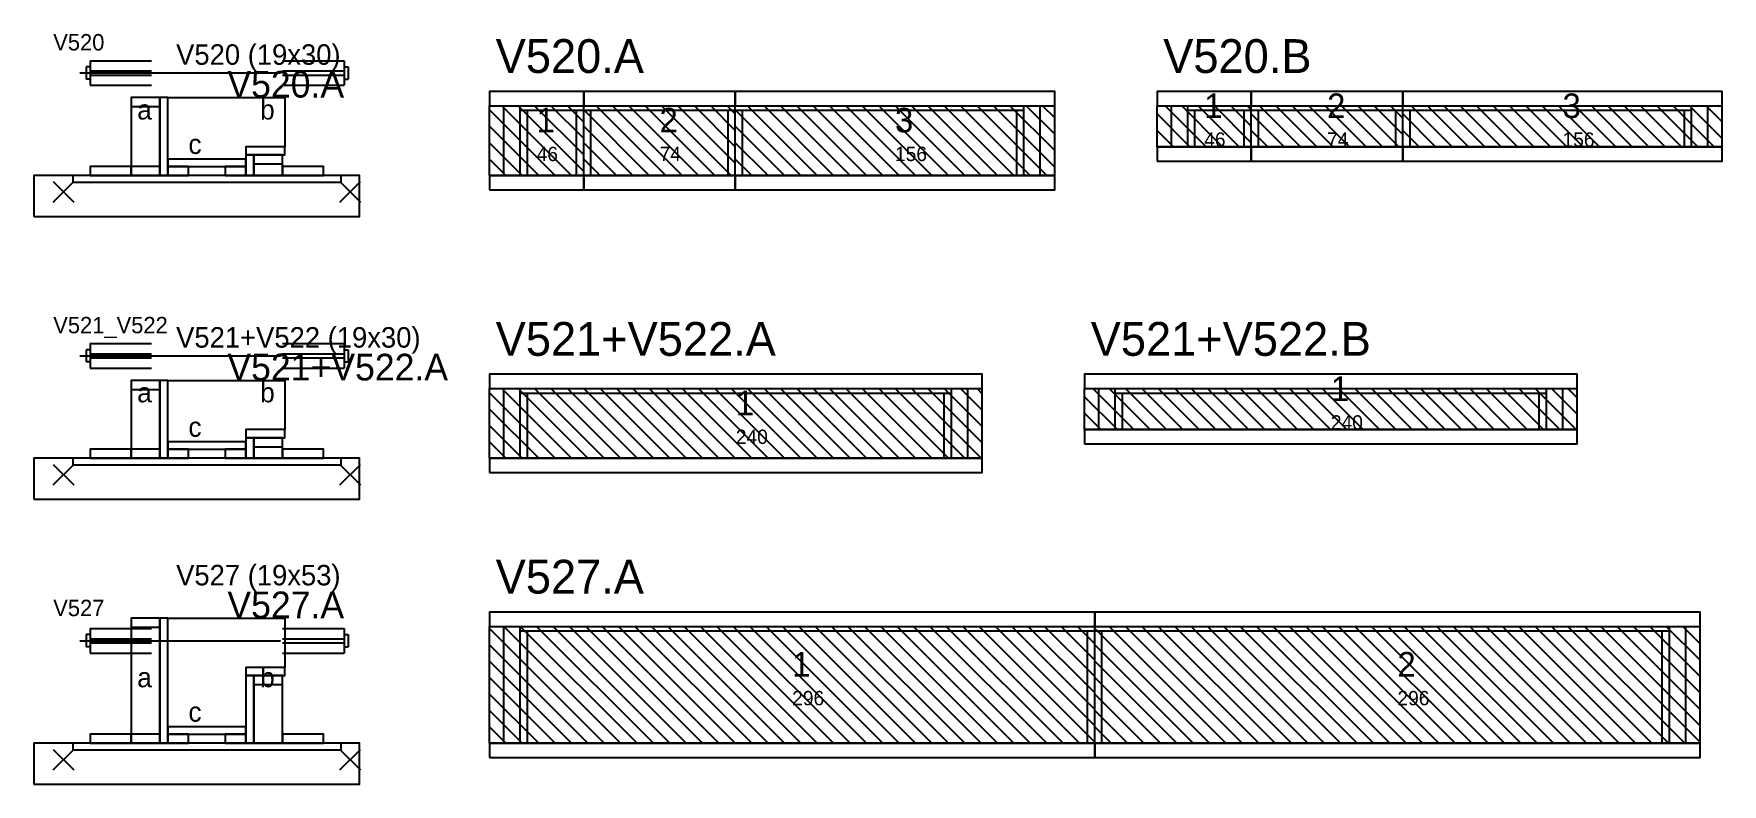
# Model space of a CAD drawing. Header units: metres. Extents: x -10 to 74425, y -2037 to 26.
# Drawn here: x 2002 to 2826, y -905 to -539 of the extents above; entities that cross this region are included whole.
import ezdxf

# ---------------------------------------------------------------- set-up
doc = ezdxf.new("R2010")
doc.units = ezdxf.units.M
doc.layers.add('LABELS', color=3, linetype='Continuous')
doc.layers.add('VIGAS', color=7, linetype='Continuous')

msp = doc.modelspace()

# ---------------------------------------------------------------- linework, layer by layer
at = {"layer": 'VIGAS'}
for p, q in [((2029.6, -552), (2059.6, -552)), ((2029.6, -552), (2029.6, -564)), ((2123.6, -552), (2153.6, -552)), ((2153.6, -552), (2153.6, -564)), ((2024.6, -558), (2122.6, -558)), ((2027.6, -555), (2027.6, -561)), ((2029.6, -555), (2027.6, -555)), ((2029.6, -557), (2059.6, -557)), ((2029.6, -559), (2059.6, -559)), ((2123.6, -557), (2153.6, -557)), ((2123.6, -559), (2153.6, -559)), ((2153.6, -555), (2155.6, -555)), ((2155.6, -555), (2155.6, -561)), ((2029.6, -561), (2027.6, -561)), ((2029.6, -564), (2059.6, -564)), ((2123.6, -564), (2153.6, -564)), ((2153.6, -561), (2155.6, -561)), ((2224.6, -574), (2270.6, -574)), ((2224.6, -608), (2224.6, -574)), ((2256.6, -608), (2224.6, -576)), ((2264.6, -608), (2230.6, -574)), ((2231.6, -608), (2231.6, -574)), ((2270.6, -606), (2238.6, -574)), ((2239.6, -608), (2239.6, -574)), ((2239.6, -576.2), (2270.6, -576.2)), ((2243.1, -608), (2243.1, -576.2)), ((2270.6, -598), (2246.6, -574)), ((2270.6, -590), (2254.6, -574)), ((2270.6, -582), (2262.6, -574)), ((2267.1, -608), (2267.1, -576.2)), ((2270.6, -608), (2270.6, -574)), ((2270.6, -608), (2270.6, -574)), ((2270.6, -574), (2344.6, -574)), ((2270.6, -608), (2270.6, -574)), ((2270.6, -608), (2270.6, -574)), ((2270.6, -608), (2270.6, -574)), ((2270.6, -574), (2270.6, -574)), ((2302.6, -608), (2270.6, -576)), ((2270.6, -576.2), (2344.6, -576.2)), ((2274.1, -608), (2274.1, -576.2)), ((2310.6, -608), (2276.6, -574)), ((2318.6, -608), (2284.6, -574)), ((2326.6, -608), (2292.6, -574)), ((2334.6, -608), (2300.6, -574)), ((2342.6, -608), (2308.6, -574)), ((2344.6, -602), (2316.6, -574)), ((2344.6, -594), (2324.6, -574)), ((2344.6, -586), (2332.6, -574)), ((2344.6, -578), (2340.6, -574)), ((2341.1, -608), (2341.1, -576.2)), ((2344.6, -608), (2344.6, -574)), ((2344.6, -608), (2344.6, -574)), ((2344.6, -574), (2500.5, -574)), ((2344.6, -608), (2344.6, -574)), ((2344.6, -608), (2344.6, -574)), ((2344.6, -608), (2344.6, -574)), ((2376.6, -608), (2344.6, -576)), ((2344.6, -576.2), (2485.5, -576.2)), ((2348.1, -608), (2348.1, -576.2)), ((2384.6, -608), (2350.6, -574)), ((2392.6, -608), (2358.6, -574)), ((2400.6, -608), (2366.6, -574)), ((2408.6, -608), (2374.6, -574)), ((2416.6, -608), (2382.6, -574)), ((2424.6, -608), (2390.6, -574)), ((2432.6, -608), (2398.6, -574)), ((2440.6, -608), (2406.6, -574)), ((2448.6, -608), (2414.6, -574)), ((2456.6, -608), (2422.6, -574)), ((2464.6, -608), (2430.6, -574)), ((2472.6, -608), (2438.6, -574)), ((2480.6, -608), (2446.6, -574)), ((2488.6, -608), (2454.6, -574)), ((2496.6, -608), (2462.6, -574)), ((2500.5, -603.9), (2470.6, -574)), ((2500.5, -595.9), (2478.6, -574)), ((2482, -608), (2482, -576.2)), ((2485.5, -608), (2485.5, -574)), ((2500.5, -587.9), (2486.6, -574)), ((2493.5, -608), (2493.5, -574)), ((2500.5, -579.9), (2494.6, -574)), ((2500.5, -608), (2500.5, -574)), ((2550.5, -574), (2596.5, -574)), ((2550.5, -594), (2550.5, -574)), ((2574.5, -594), (2554.5, -574)), ((2557.5, -594), (2557.5, -574)), ((2582.5, -594), (2562.5, -574)), ((2565.5, -594), (2565.5, -574)), ((2565.5, -576.2), (2596.5, -576.2)), ((2569, -594), (2569, -576.2)), ((2590.5, -594), (2570.5, -574)), ((2596.5, -592), (2578.5, -574)), ((2596.5, -584), (2586.5, -574)), ((2593, -594), (2593, -576.2)), ((2596.5, -576), (2594.5, -574)), ((2596.5, -594), (2596.5, -574)), ((2596.5, -594), (2596.5, -574)), ((2596.5, -574), (2670.5, -574)), ((2596.5, -594), (2596.5, -574)), ((2596.5, -594), (2596.5, -574)), ((2596.5, -594), (2596.5, -574)), ((2596.5, -576.2), (2670.5, -576.2)), ((2600, -594), (2600, -576.2)), ((2620.5, -594), (2600.5, -574)), ((2628.5, -594), (2608.5, -574)), ((2636.5, -594), (2616.5, -574)), ((2644.5, -594), (2624.5, -574)), ((2652.5, -594), (2632.5, -574)), ((2660.5, -594), (2640.5, -574)), ((2668.5, -594), (2648.5, -574)), ((2670.5, -588), (2656.5, -574)), ((2670.5, -580), (2664.5, -574)), ((2667, -594), (2667, -576.2)), ((2670.5, -594), (2670.5, -574)), ((2670.5, -594), (2670.5, -574)), ((2670.5, -574), (2826.4, -574)), ((2670.5, -594), (2670.5, -574)), ((2670.5, -594), (2670.5, -574)), ((2670.5, -594), (2670.5, -574)), ((2670.5, -576.2), (2811.4, -576.2)), ((2674, -594), (2674, -576.2)), ((2694.5, -594), (2674.5, -574)), ((2702.5, -594), (2682.5, -574)), ((2710.5, -594), (2690.5, -574)), ((2718.5, -594), (2698.5, -574)), ((2726.5, -594), (2706.5, -574)), ((2734.5, -594), (2714.5, -574)), ((2742.5, -594), (2722.5, -574)), ((2750.5, -594), (2730.5, -574)), ((2758.5, -594), (2738.5, -574)), ((2766.5, -594), (2746.5, -574)), ((2774.5, -594), (2754.5, -574)), ((2782.5, -594), (2762.5, -574)), ((2790.5, -594), (2770.5, -574)), ((2798.5, -594), (2778.5, -574)), ((2806.5, -594), (2786.5, -574)), ((2814.5, -594), (2794.5, -574)), ((2822.5, -594), (2802.5, -574)), ((2807.9, -594), (2807.9, -576.2)), ((2826.4, -589.9), (2810.5, -574)), ((2811.4, -594), (2811.4, -574)), ((2826.4, -581.9), (2818.5, -574)), ((2819.4, -594), (2819.4, -574)), ((2826.4, -594), (2826.4, -574)), ((2248.6, -608), (2224.6, -584)), ((2294.6, -608), (2270.6, -584)), ((2368.6, -608), (2344.6, -584)), ((2566.5, -594), (2550.5, -578)), ((2612.5, -594), (2596.5, -578)), ((2686.5, -594), (2670.5, -578)), ((2240.6, -608), (2224.6, -592)), ((2286.6, -608), (2270.6, -592)), ((2360.6, -608), (2344.6, -592)), ((2558.5, -594), (2550.5, -586)), ((2604.5, -594), (2596.5, -586)), ((2678.5, -594), (2670.5, -586)), ((2232.6, -608), (2224.6, -600)), ((2278.6, -608), (2270.6, -600)), ((2352.6, -608), (2344.6, -600)), ((2550.5, -594), (2596.5, -594)), ((2550.5, -594), (2550.5, -594)), ((2565.5, -594), (2569, -594)), ((2593, -594), (2596.5, -594)), ((2596.5, -594), (2670.5, -594)), ((2596.5, -594), (2600, -594)), ((2596.5, -594), (2596.5, -594)), ((2667, -594), (2670.5, -594)), ((2670.5, -594), (2826.4, -594)), ((2670.5, -594), (2674, -594)), ((2670.5, -594), (2670.5, -594)), ((2807.9, -594), (2811.4, -594)), ((2224.6, -608), (2270.6, -608)), ((2224.6, -608), (2224.6, -608)), ((2239.6, -608), (2243.1, -608)), ((2267.1, -608), (2270.6, -608)), ((2270.6, -608), (2344.6, -608)), ((2270.6, -608), (2274.1, -608)), ((2270.6, -608), (2270.6, -608)), ((2341.1, -608), (2344.6, -608)), ((2344.6, -608), (2500.5, -608)), ((2344.6, -608), (2348.1, -608)), ((2344.6, -608), (2344.6, -608)), ((2482, -608), (2485.5, -608)), ((2011.6, -621), (2021.6, -611)), ((2011.6, -611), (2021.6, -621)), ((2151.6, -621), (2161.6, -611)), ((2151.6, -611), (2161.6, -621)), ((2029.6, -690), (2059.6, -690)), ((2029.6, -690), (2029.6, -702)), ((2123.6, -690), (2153.6, -690)), ((2153.6, -690), (2153.6, -702)), ((2024.6, -696), (2122.6, -696)), ((2027.6, -693), (2027.6, -699)), ((2029.6, -693), (2027.6, -693)), ((2029.6, -699), (2027.6, -699)), ((2029.6, -695), (2059.6, -695)), ((2029.6, -697), (2059.6, -697)), ((2123.6, -695), (2153.6, -695)), ((2123.6, -697), (2153.6, -697)), ((2153.6, -693), (2155.6, -693)), ((2153.6, -699), (2155.6, -699)), ((2155.6, -693), (2155.6, -699)), ((2029.6, -702), (2059.6, -702)), ((2123.6, -702), (2153.6, -702)), ((2224.6, -712), (2465.1, -712)), ((2224.6, -746), (2224.6, -712)), ((2256.6, -746), (2224.6, -714)), ((2264.6, -746), (2230.6, -712)), ((2231.6, -746), (2231.6, -712)), ((2272.6, -746), (2238.6, -712)), ((2239.6, -746), (2239.6, -712)), ((2239.6, -714.2), (2450.1, -714.2)), ((2243.1, -746), (2243.1, -714.2)), ((2280.6, -746), (2246.6, -712)), ((2288.6, -746), (2254.6, -712)), ((2296.6, -746), (2262.6, -712)), ((2304.6, -746), (2270.6, -712)), ((2312.6, -746), (2278.6, -712)), ((2320.6, -746), (2286.6, -712)), ((2328.6, -746), (2294.6, -712)), ((2336.6, -746), (2302.6, -712)), ((2344.6, -746), (2310.6, -712)), ((2352.6, -746), (2318.6, -712)), ((2360.6, -746), (2326.6, -712)), ((2368.6, -746), (2334.6, -712)), ((2376.6, -746), (2342.6, -712)), ((2384.6, -746), (2350.6, -712)), ((2392.6, -746), (2358.6, -712)), ((2400.6, -746), (2366.6, -712)), ((2408.6, -746), (2374.6, -712)), ((2416.6, -746), (2382.6, -712)), ((2424.6, -746), (2390.6, -712)), ((2432.6, -746), (2398.6, -712)), ((2440.6, -746), (2406.6, -712)), ((2448.6, -746), (2414.6, -712)), ((2456.6, -746), (2422.6, -712)), ((2464.6, -746), (2430.6, -712)), ((2465.1, -738.5), (2438.6, -712)), ((2465.1, -730.5), (2446.6, -712)), ((2446.6, -746), (2446.6, -714.2)), ((2450.1, -746), (2450.1, -712)), ((2465.1, -722.5), (2454.6, -712)), ((2458.1, -746), (2458.1, -712)), ((2465.1, -714.5), (2462.6, -712)), ((2465.1, -746), (2465.1, -712)), ((2515.1, -712), (2755.6, -712)), ((2515.1, -732), (2515.1, -712)), ((2531.1, -732), (2515.1, -716)), ((2539.1, -732), (2519.1, -712)), ((2522.1, -732), (2522.1, -712)), ((2547.1, -732), (2527.1, -712)), ((2530.1, -732), (2530.1, -712)), ((2530.1, -714.2), (2740.6, -714.2)), ((2533.6, -732), (2533.6, -714.2)), ((2555.1, -732), (2535.1, -712)), ((2563.1, -732), (2543.1, -712)), ((2571.1, -732), (2551.1, -712)), ((2579.1, -732), (2559.1, -712)), ((2587.1, -732), (2567.1, -712)), ((2595.1, -732), (2575.1, -712)), ((2603.1, -732), (2583.1, -712)), ((2611.1, -732), (2591.1, -712)), ((2619.1, -732), (2599.1, -712)), ((2627.1, -732), (2607.1, -712)), ((2635.1, -732), (2615.1, -712)), ((2643.1, -732), (2623.1, -712)), ((2651.1, -732), (2631.1, -712)), ((2659.1, -732), (2639.1, -712)), ((2667.1, -732), (2647.1, -712)), ((2675.1, -732), (2655.1, -712)), ((2683.1, -732), (2663.1, -712)), ((2691.1, -732), (2671.1, -712)), ((2699.1, -732), (2679.1, -712)), ((2707.1, -732), (2687.1, -712)), ((2715.1, -732), (2695.1, -712)), ((2723.1, -732), (2703.1, -712)), ((2731.1, -732), (2711.1, -712)), ((2739.1, -732), (2719.1, -712)), ((2747.1, -732), (2727.1, -712)), ((2755.1, -732), (2735.1, -712)), ((2737.1, -732), (2737.1, -714.2)), ((2740.6, -732), (2740.6, -712)), ((2755.6, -724.5), (2743.1, -712)), ((2748.6, -732), (2748.6, -712)), ((2755.6, -716.5), (2751.1, -712)), ((2755.6, -732), (2755.6, -712)), ((2248.6, -746), (2224.6, -722)), ((2523.1, -732), (2515.1, -724)), ((2240.6, -746), (2224.6, -730)), ((2515.1, -732), (2755.6, -732)), ((2515.1, -732), (2515.1, -732)), ((2530.1, -732), (2533.6, -732)), ((2737.1, -732), (2740.6, -732)), ((2232.6, -746), (2224.6, -738)), ((2011.6, -759), (2021.6, -749)), ((2011.6, -749), (2021.6, -759)), ((2151.6, -759), (2161.6, -749)), ((2151.6, -749), (2161.6, -759)), ((2224.6, -746), (2465.1, -746)), ((2224.6, -746), (2224.6, -746)), ((2239.6, -746), (2243.1, -746)), ((2446.6, -746), (2450.1, -746)), ((2027.6, -832), (2027.6, -838)), ((2029.6, -832), (2027.6, -832)), ((2029.6, -829), (2059.6, -829)), ((2029.6, -829), (2029.6, -841)), ((2123.6, -829), (2153.6, -829)), ((2153.6, -829), (2153.6, -841)), ((2153.6, -832), (2155.6, -832)), ((2155.6, -832), (2155.6, -838)), ((2224.6, -828), (2520.1, -828)), ((2224.6, -885), (2224.6, -828)), ((2280.6, -885), (2224.6, -829)), ((2231.6, -885), (2231.6, -828)), ((2288.6, -885), (2231.6, -828)), ((2239.6, -885), (2239.6, -828)), ((2296.6, -885), (2239.6, -828)), ((2239.6, -830.2), (2520.1, -830.2)), ((2243.1, -885), (2243.1, -830.2)), ((2304.6, -885), (2247.6, -828)), ((2312.6, -885), (2255.6, -828)), ((2320.6, -885), (2263.6, -828)), ((2328.6, -885), (2271.6, -828)), ((2336.6, -885), (2279.6, -828)), ((2344.6, -885), (2287.6, -828)), ((2352.6, -885), (2295.6, -828)), ((2360.6, -885), (2303.6, -828)), ((2368.6, -885), (2311.6, -828)), ((2376.6, -885), (2319.6, -828)), ((2384.6, -885), (2327.6, -828)), ((2392.6, -885), (2335.6, -828)), ((2400.6, -885), (2343.6, -828)), ((2408.6, -885), (2351.6, -828)), ((2416.6, -885), (2359.6, -828)), ((2424.6, -885), (2367.6, -828)), ((2432.6, -885), (2375.6, -828)), ((2440.6, -885), (2383.6, -828)), ((2448.6, -885), (2391.6, -828)), ((2456.6, -885), (2399.6, -828)), ((2464.6, -885), (2407.6, -828)), ((2472.6, -885), (2415.6, -828)), ((2480.6, -885), (2423.6, -828)), ((2488.6, -885), (2431.6, -828)), ((2496.6, -885), (2439.6, -828)), ((2504.6, -885), (2447.6, -828)), ((2512.6, -885), (2455.6, -828)), ((2520.1, -884.5), (2463.6, -828)), ((2520.1, -876.5), (2471.6, -828)), ((2520.1, -868.5), (2479.6, -828)), ((2520.1, -860.5), (2487.6, -828)), ((2520.1, -852.5), (2495.6, -828)), ((2520.1, -844.5), (2503.6, -828)), ((2520.1, -836.5), (2511.6, -828)), ((2516.6, -885), (2516.6, -830.2)), ((2520.1, -828.5), (2519.6, -828)), ((2520.1, -885), (2520.1, -828)), ((2520.1, -885), (2520.1, -828)), ((2520.1, -828), (2815.6, -828)), ((2520.1, -885), (2520.1, -828)), ((2520.1, -885), (2520.1, -828)), ((2520.1, -885), (2520.1, -828)), ((2576.1, -885), (2520.1, -829)), ((2520.1, -830.2), (2800.6, -830.2)), ((2523.6, -885), (2523.6, -830.2)), ((2584.1, -885), (2527.1, -828)), ((2592.1, -885), (2535.1, -828)), ((2600.1, -885), (2543.1, -828)), ((2608.1, -885), (2551.1, -828)), ((2616.1, -885), (2559.1, -828)), ((2624.1, -885), (2567.1, -828)), ((2632.1, -885), (2575.1, -828)), ((2640.1, -885), (2583.1, -828)), ((2648.1, -885), (2591.1, -828)), ((2656.1, -885), (2599.1, -828)), ((2664.1, -885), (2607.1, -828)), ((2672.1, -885), (2615.1, -828)), ((2680.1, -885), (2623.1, -828)), ((2688.1, -885), (2631.1, -828)), ((2696.1, -885), (2639.1, -828)), ((2704.1, -885), (2647.1, -828)), ((2712.1, -885), (2655.1, -828)), ((2720.1, -885), (2663.1, -828)), ((2728.1, -885), (2671.1, -828)), ((2736.1, -885), (2679.1, -828)), ((2744.1, -885), (2687.1, -828)), ((2752.1, -885), (2695.1, -828)), ((2760.1, -885), (2703.1, -828)), ((2768.1, -885), (2711.1, -828)), ((2776.1, -885), (2719.1, -828)), ((2784.1, -885), (2727.1, -828)), ((2792.1, -885), (2735.1, -828)), ((2800.1, -885), (2743.1, -828)), ((2808.1, -885), (2751.1, -828)), ((2815.6, -884.5), (2759.1, -828)), ((2815.6, -876.5), (2767.1, -828)), ((2815.6, -868.5), (2775.1, -828)), ((2815.6, -860.5), (2783.1, -828)), ((2815.6, -852.5), (2791.1, -828)), ((2797.1, -885), (2797.1, -830.2)), ((2815.6, -844.5), (2799.1, -828)), ((2800.6, -885), (2800.6, -828)), ((2815.6, -836.5), (2807.1, -828)), ((2808.6, -885), (2808.6, -828)), ((2815.6, -828.5), (2815.1, -828)), ((2815.6, -885), (2815.6, -828)), ((2024.6, -835), (2122.6, -835)), ((2029.6, -838), (2027.6, -838)), ((2029.6, -834), (2059.6, -834)), ((2029.6, -836), (2059.6, -836)), ((2123.6, -834), (2153.6, -834)), ((2123.6, -836), (2153.6, -836)), ((2153.6, -838), (2155.6, -838)), ((2272.6, -885), (2224.6, -837)), ((2568.1, -885), (2520.1, -837)), ((2029.6, -841), (2059.6, -841)), ((2123.6, -841), (2153.6, -841)), ((2264.6, -885), (2224.6, -845)), ((2560.1, -885), (2520.1, -845)), ((2256.6, -885), (2224.6, -853)), ((2552.1, -885), (2520.1, -853)), ((2248.6, -885), (2224.6, -861)), ((2544.1, -885), (2520.1, -861)), ((2240.6, -885), (2224.6, -869)), ((2536.1, -885), (2520.1, -869)), ((2232.6, -885), (2224.6, -877)), ((2528.1, -885), (2520.1, -877)), ((2011.6, -898), (2021.6, -888)), ((2011.6, -888), (2021.6, -898)), ((2151.6, -898), (2161.6, -888)), ((2151.6, -888), (2161.6, -898)), ((2224.6, -885), (2520.1, -885)), ((2224.6, -885), (2224.6, -885)), ((2239.6, -885), (2243.1, -885)), ((2516.6, -885), (2520.1, -885)), ((2520.1, -885), (2815.6, -885)), ((2520.1, -885), (2523.6, -885)), ((2520.1, -885), (2520.1, -885)), ((2797.1, -885), (2800.6, -885))]:
    msp.add_line(p, q, dxfattribs=at)
for points in [[(2224.6, -574), (2270.6, -574), (2270.6, -567), (2224.6, -567)], [(2270.6, -574), (2344.6, -574), (2344.6, -567), (2270.6, -567)], [(2344.6, -574), (2500.5, -574), (2500.5, -567), (2344.6, -567)], [(2550.5, -574), (2596.5, -574), (2596.5, -567), (2550.5, -567)], [(2596.5, -574), (2670.5, -574), (2670.5, -567), (2596.5, -567)], [(2670.5, -574), (2826.4, -574), (2826.4, -567), (2670.5, -567)], [(2049.6, -608), (2063.6, -608), (2063.6, -570), (2049.6, -570)], [(2049.6, -574.4), (2063.6, -574.4), (2063.6, -570), (2049.6, -570)], [(2063.6, -608), (2067.6, -608), (2067.6, -570), (2063.6, -570)], [(2067.6, -600), (2067.6, -570), (2124.6, -570), (2124.6, -594), (2105.6, -594), (2105.6, -600)], [(2067.6, -603.6), (2105.6, -603.6), (2105.6, -600), (2067.6, -600)], [(2105.6, -598), (2124.6, -598), (2124.6, -594), (2105.6, -594)], [(2105.6, -608), (2109.6, -608), (2109.6, -598), (2105.6, -598)], [(2109.6, -608), (2123.6, -608), (2123.6, -598), (2109.6, -598)], [(2109.6, -602.4), (2123.6, -602.4), (2123.6, -598), (2109.6, -598)], [(2550.5, -601), (2596.5, -601), (2596.5, -594), (2550.5, -594)], [(2596.5, -601), (2670.5, -601), (2670.5, -594), (2596.5, -594)], [(2670.5, -601), (2826.4, -601), (2826.4, -594), (2670.5, -594)], [(2002.1, -628), (2161.1, -628), (2161.1, -608), (2002.1, -608)], [(2021.1, -611.2), (2152.1, -611.2), (2152.1, -608), (2021.1, -608)], [(2029.6, -608), (2049.6, -608), (2049.6, -603.6), (2029.6, -603.6)], [(2049.6, -608), (2063.6, -608), (2063.6, -603.6), (2049.6, -603.6)], [(2067.6, -608), (2077.6, -608), (2077.6, -603.6), (2067.6, -603.6)], [(2095.6, -608), (2105.6, -608), (2105.6, -603.6), (2095.6, -603.6)], [(2123.6, -608), (2143.6, -608), (2143.6, -603.6), (2123.6, -603.6)], [(2224.6, -615), (2270.6, -615), (2270.6, -608), (2224.6, -608)], [(2270.6, -615), (2344.6, -615), (2344.6, -608), (2270.6, -608)], [(2344.6, -615), (2500.5, -615), (2500.5, -608), (2344.6, -608)], [(2049.6, -746), (2063.6, -746), (2063.6, -708), (2049.6, -708)], [(2049.6, -712.4), (2063.6, -712.4), (2063.6, -708), (2049.6, -708)], [(2063.6, -746), (2067.6, -746), (2067.6, -708), (2063.6, -708)], [(2067.6, -738), (2067.6, -708), (2124.6, -708), (2124.6, -732), (2105.6, -732), (2105.6, -738)], [(2224.6, -712), (2465.1, -712), (2465.1, -705), (2224.6, -705)], [(2515.1, -712), (2755.6, -712), (2755.6, -705), (2515.1, -705)], [(2105.6, -736), (2124.6, -736), (2124.6, -732), (2105.6, -732)], [(2515.1, -739), (2755.6, -739), (2755.6, -732), (2515.1, -732)], [(2029.6, -746), (2049.6, -746), (2049.6, -741.6), (2029.6, -741.6)], [(2049.6, -746), (2063.6, -746), (2063.6, -741.6), (2049.6, -741.6)], [(2067.6, -741.6), (2105.6, -741.6), (2105.6, -738), (2067.6, -738)], [(2067.6, -746), (2077.6, -746), (2077.6, -741.6), (2067.6, -741.6)], [(2095.6, -746), (2105.6, -746), (2105.6, -741.6), (2095.6, -741.6)], [(2105.6, -746), (2109.6, -746), (2109.6, -736), (2105.6, -736)], [(2109.6, -746), (2123.6, -746), (2123.6, -736), (2109.6, -736)], [(2109.6, -740.4), (2123.6, -740.4), (2123.6, -736), (2109.6, -736)], [(2123.6, -746), (2143.6, -746), (2143.6, -741.6), (2123.6, -741.6)], [(2002.1, -766), (2161.1, -766), (2161.1, -746), (2002.1, -746)], [(2021.1, -749.2), (2152.1, -749.2), (2152.1, -746), (2021.1, -746)], [(2224.6, -753), (2465.1, -753), (2465.1, -746), (2224.6, -746)], [(2049.6, -885), (2063.6, -885), (2063.6, -824), (2049.6, -824)], [(2049.6, -828.4), (2063.6, -828.4), (2063.6, -824), (2049.6, -824)], [(2063.6, -885), (2067.6, -885), (2067.6, -824), (2063.6, -824)], [(2067.6, -877), (2067.6, -824), (2124.6, -824), (2124.6, -848), (2105.6, -848), (2105.6, -877)], [(2224.6, -828), (2520.1, -828), (2520.1, -821), (2224.6, -821)], [(2520.1, -828), (2815.6, -828), (2815.6, -821), (2520.1, -821)], [(2105.6, -852), (2124.6, -852), (2124.6, -848), (2105.6, -848)], [(2105.6, -885), (2109.6, -885), (2109.6, -852), (2105.6, -852)], [(2109.6, -885), (2123.6, -885), (2123.6, -852), (2109.6, -852)], [(2109.6, -856.4), (2123.6, -856.4), (2123.6, -852), (2109.6, -852)], [(2029.6, -885), (2049.6, -885), (2049.6, -880.6), (2029.6, -880.6)], [(2049.6, -885), (2063.6, -885), (2063.6, -880.6), (2049.6, -880.6)], [(2067.6, -880.6), (2105.6, -880.6), (2105.6, -877), (2067.6, -877)], [(2067.6, -885), (2077.6, -885), (2077.6, -880.6), (2067.6, -880.6)], [(2095.6, -885), (2105.6, -885), (2105.6, -880.6), (2095.6, -880.6)], [(2123.6, -885), (2143.6, -885), (2143.6, -880.6), (2123.6, -880.6)], [(2002.1, -905), (2161.1, -905), (2161.1, -885), (2002.1, -885)], [(2021.1, -888.2), (2152.1, -888.2), (2152.1, -885), (2021.1, -885)], [(2224.6, -892), (2520.1, -892), (2520.1, -885), (2224.6, -885)], [(2520.1, -892), (2815.6, -892), (2815.6, -885), (2520.1, -885)]]:
    msp.add_lwpolyline(points, close=True, dxfattribs=at)

# ---------------------------------------------------------------- texts
at = {"layer": 'LABELS'}
for s, p in [('V520', (2011.6, -547)), ('V521_V522', (2011.6, -685)), ('V527', (2011.6, -823))]:
    msp.add_text(s, height=8, dxfattribs=at).set_placement(p)
at = {"layer": 'VIGAS'}
for s, height, p in [('V520 (19x30)', 10, (2071.6, -554)), ('V520.A', 16.5, (2227.6, -558)), ('V520.B', 16.5, (2553.5, -558)), ('V520.A', 13, (2096.6, -570)), ('1', 12, (2573.5, -580)), ('2', 12, (2633.5, -580)), ('3', 12, (2748.45, -580)), ('a', 9.6, (2052.6, -580.7)), ('b', 9.6, (2112.6, -580.7)), ('1', 12, (2247.6, -587)), ('2', 12, (2307.6, -587)), ('3', 12, (2422.55, -587)), ('c', 9.6, (2077.6, -597.5)), ('46', 7, (2573.5, -594)), ('74', 7, (2633.5, -594)), ('156', 7, (2748.45, -594)), ('46', 7, (2247.6, -601)), ('74', 7, (2307.6, -601)), ('156', 7, (2422.55, -601)), ('V521+V522 (19x30)', 10, (2071.6, -692)), ('V521+V522.A', 16.5, (2227.6, -696)), ('V521+V522.B', 16.5, (2518.1, -696)), ('V521+V522.A', 13, (2096.6, -708)), ('b', 9.6, (2112.6, -718.7)), ('1', 12, (2635.35, -718)), ('a', 9.6, (2052.6, -718.7)), ('1', 12, (2344.85, -725)), ('240', 7, (2635.35, -732)), ('c', 9.6, (2077.6, -735.5)), ('240', 7, (2344.85, -739)), ('V527 (19x53)', 10, (2071.6, -808)), ('V527.A', 16.5, (2227.6, -812)), ('V527.A', 13, (2096.6, -824)), ('1', 12, (2372.35, -852.5)), ('2', 12, (2667.85, -852.5)), ('b', 9.6, (2112.6, -857.7)), ('a', 9.6, (2052.6, -857.7)), ('296', 7, (2372.35, -866.5)), ('296', 7, (2667.85, -866.5)), ('c', 9.6, (2077.6, -874.5))]:
    msp.add_text(s, height=height, dxfattribs=at).set_placement(p)

doc.saveas('drawing.dxf')
